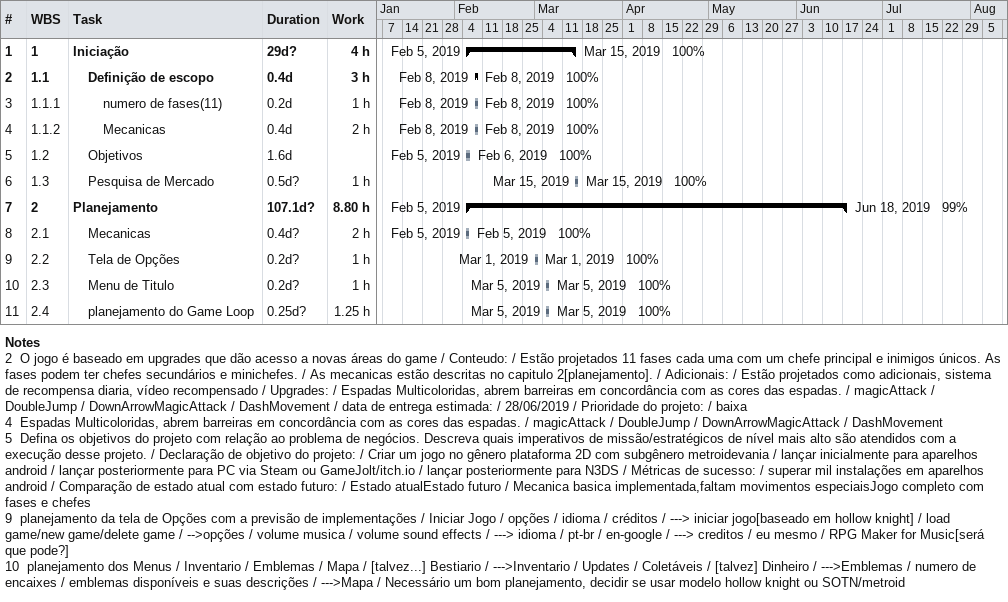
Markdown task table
| ID | WBS | Task | Duration | Start | Finish | % complete | Work (h) |
|---|---|---|---|---|---|---|---|
| 1 | 1 | **Iniciação** | 29d? | 2019-02-05 | 2019-03-15 | 100 | 4 |
| 2 | 1.1 | **Definição de escopo** | 0.4d | 2019-02-08 | 2019-02-08 | 100 | 3 |
| 3 | 1.1.1 | numero de fases(11) | 0.2d | 2019-02-08 | 2019-02-08 | 100 | 1 |
| 4 | 1.1.2 | Mecanicas | 0.4d | 2019-02-08 | 2019-02-08 | 100 | 2 |
| 5 | 1.2 | Objetivos | 1.6d | 2019-02-05 | 2019-02-06 | 100 |  |
| 6 | 1.3 | Pesquisa de Mercado | 0.5d? | 2019-03-15 | 2019-03-15 | 100 | 1 |
| 7 | 2 | **Planejamento** | 107.1d? | 2019-02-05 | 2019-06-18 | 99 | 8.80 |
| 8 | 2.1 | Mecanicas | 0.4d? | 2019-02-05 | 2019-02-05 | 100 | 2 |
| 9 | 2.2 | Tela de Opções | 0.2d? | 2019-03-01 | 2019-03-01 | 100 | 1 |
| 10 | 2.3 | Menu de Titulo | 0.2d? | 2019-03-05 | 2019-03-05 | 100 | 1 |
| 11 | 2.4 | planejamento do Game Loop | 0.25d? | 2019-03-05 | 2019-03-05 | 100 | 1.25 |

Notes
- 2: O jogo é baseado em upgrades que dão acesso a novas áreas do game / Conteudo: / Estão projetados 11 fases cada uma com um chefe principal e inimigos únicos. As fases podem ter chefes secundários e minichefes. / As mecanicas estão descritas no capitulo 2[planejamento]. / Adicionais: / Estão projetados como adicionais, sistema de recompensa diaria, vídeo recompensado / Upgrades: / Espadas Multicoloridas, abrem barreiras em concordância com as cores das espadas. / magicAttack / DoubleJump / DownArrowMagicAttack / DashMovement / data de entrega estimada: / 28/06/2019 / Prioridade do projeto: / baixa
- 4: Espadas Multicoloridas, abrem barreiras em concordância com as cores das espadas. / magicAttack / DoubleJump / DownArrowMagicAttack / DashMovement
- 5: Defina os objetivos do projeto com relação ao problema de negócios. Descreva quais imperativos de missão/estratégicos de nível mais alto são atendidos com a execução desse projeto. / Declaração de objetivo do projeto: / Criar um jogo no gênero plataforma 2D com subgênero metroidevania / lançar inicialmente para aparelhos android / lançar posteriormente para PC via Steam ou GameJolt/itch.io / lançar posteriormente para N3DS / Métricas de sucesso: / superar mil instalações em aparelhos android / Comparação de estado atual com estado futuro: / Estado atualEstado futuro / Mecanica basica implementada,faltam movimentos especiaisJogo completo com fases e chefes
- 9: planejamento da tela de Opções com a previsão de implementações / Iniciar Jogo / opções / idioma / créditos / ---> iniciar jogo[baseado em hollow knight] / load game/new game/delete game / -->opções / volume musica / volume sound effects / ---> idioma / pt-br / en-google / ---> creditos / eu mesmo / RPG Maker for Music[será que pode?]
- 10: planejamento dos Menus / Inventario / Emblemas / Mapa / [talvez...] Bestiario / --->Inventario / Updates / Coletáveis / [talvez] Dinheiro / --->Emblemas / numero de encaixes / emblemas disponíveis e suas descrições / --->Mapa / Necessário um bom planejamento, decidir se usar modelo hollow knight ou SOTN/metroid
